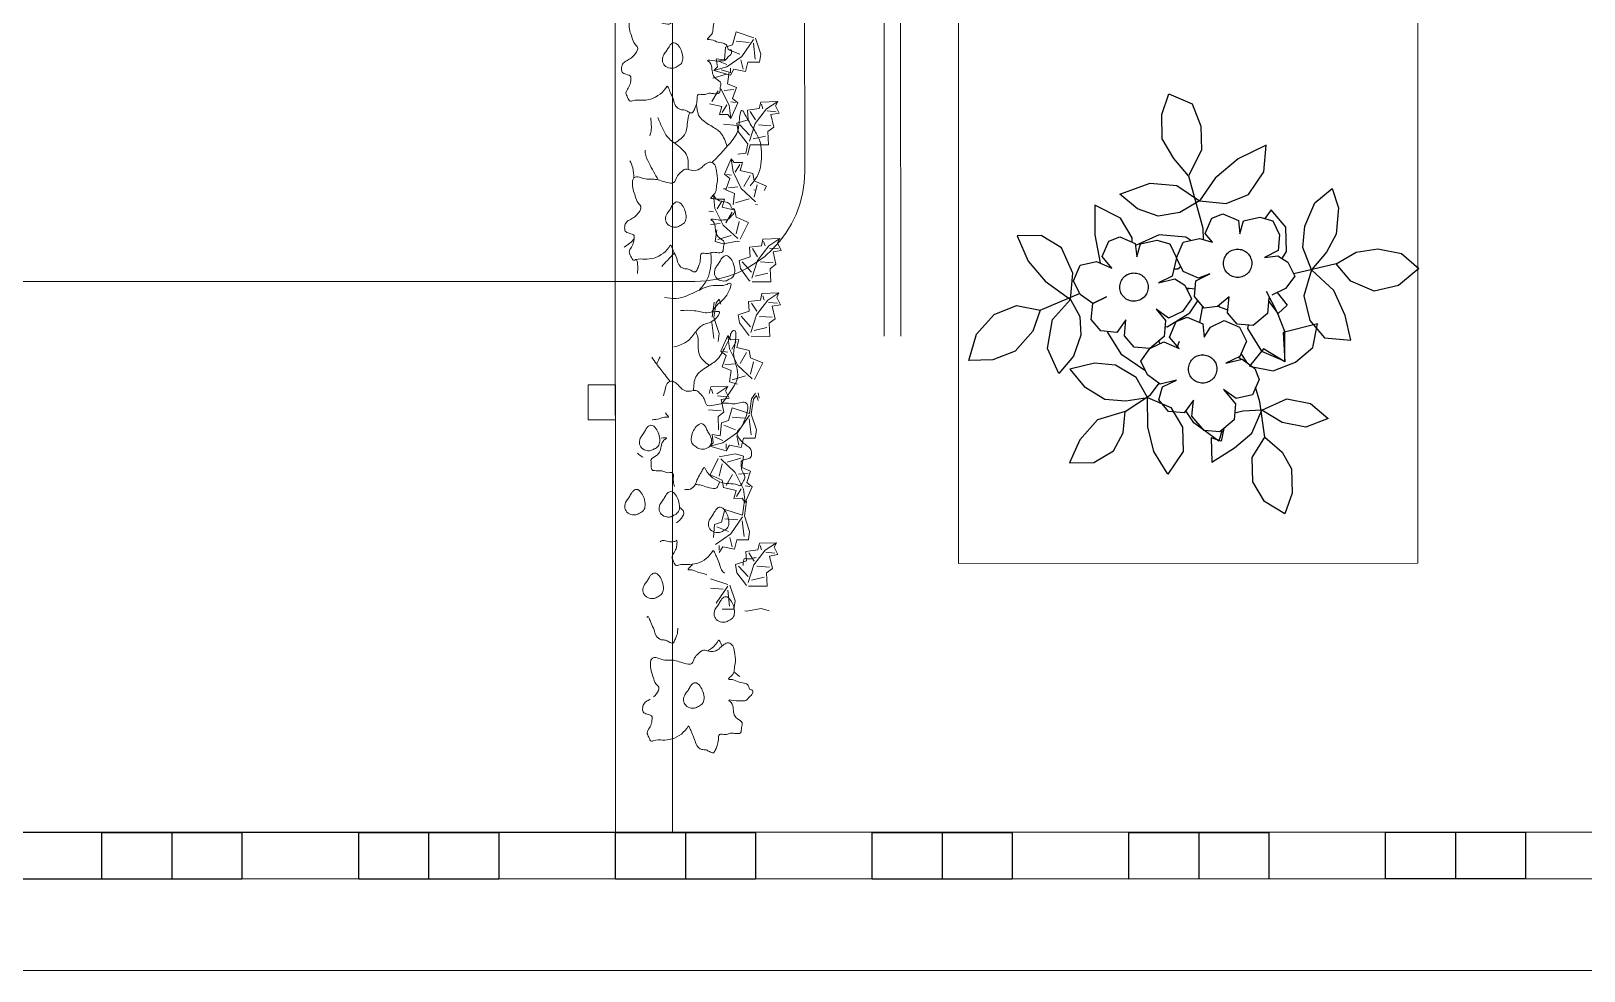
# Model space of a CAD drawing. Header units: inches. Extents: x -422522 to 22891, y -2973 to 414515.
# Drawn here: x 22437.8 to 22607.7, y 4706.9 to 4809.6 of the extents above; entities that cross this region are included whole.
import ezdxf

# ---------------------------------------------------------------- set-up
doc = ezdxf.new("R2010")
doc.units = ezdxf.units.IN
doc.header["$MEASUREMENT"] = 0
doc.layers.get('0').update_dxf_attribs({"lineweight": 25})
doc.layers.add('ARREDAMENTO', color=8, linetype='Continuous', lineweight=18)

# ---------------------------------------------------------------- blocks, each defined once
blk = doc.blocks.new('vasca')
at = {"layer": 'ARREDAMENTO'}
for p, q in [((11217.6, 4425.4), (11217.6, 4312.54)), ((11217.6, 4425.4), (11217.6, 4312.54)), ((11216.1, 4424.4), (11216.1, 4312.54)), ((11208.85, 4327.54), (11208.85, 4410.4)), ((11198.85, 4317.54), (11016.47, 4317.54))]:
    blk.add_line(p, q, dxfattribs=at)
blk.add_arc((11198.85, 4327.54), 10, 270, 0, dxfattribs=at)

msp = doc.modelspace()

# ---------------------------------------------------------------- linework, layer by layer
for p, q in [((22517.03, 4722), (22376.64, 4721.98)), ((22453.21, 4721.99), (22453.21, 4716.89)), ((22481.29, 4722), (22481.29, 4716.89)), ((22509.37, 4722), (22509.37, 4716.9)), ((22657.43, 4722.03), (22517.03, 4722)), ((22537.45, 4722.01), (22537.45, 4716.9)), ((22565.53, 4722.01), (22565.53, 4716.91)), ((22593.61, 4722.02), (22593.61, 4716.91)), ((22886.24, 4716.96), (22236.24, 4716.85))]:
    msp.add_line(p, q)
msp.add_lwpolyline([(22886.2, 4956.93), (22886.24, 4716.96), (22236.24, 4716.85)])
for points in [[(22445.56, 4721.99), (22460.87, 4721.99), (22460.87, 4716.89), (22445.56, 4716.89)], [(22473.64, 4722), (22488.95, 4722), (22488.95, 4716.89), (22473.64, 4716.89)], [(22501.72, 4722), (22517.03, 4722), (22517.03, 4716.9), (22501.72, 4716.9)], [(22529.79, 4722.01), (22545.11, 4722.01), (22545.11, 4716.9), (22529.79, 4716.9)], [(22557.87, 4722.01), (22573.19, 4722.01), (22573.19, 4716.91), (22557.87, 4716.9)], [(22585.95, 4722.01), (22601.27, 4722.02), (22601.27, 4716.91), (22585.95, 4716.91)]]:
    msp.add_lwpolyline(points, close=True)
at = {"layer": 'ARREDAMENTO'}
for p, q in [((22501.68, 4924), (22501.72, 4722)), ((22507.93, 4924), (22507.96, 4722)), ((22507.96, 4722), (22501.72, 4722)), ((22886.24, 4706.96), (22236.24, 4706.85))]:
    msp.add_line(p, q, dxfattribs=at)
at = {"layer": 'ARREDAMENTO', "lineweight": 5}
for p, q in [((22514.54, 4808.15), (22514.92, 4809.55)), ((22514.92, 4809.55), (22516.84, 4808.91)), ((22516.33, 4808.4), (22514.92, 4808.53)), ((22515.56, 4806.87), (22516.83, 4808.73)), ((22517.61, 4807.12), (22517.04, 4808.85)), ((22513.65, 4806.49), (22513.77, 4807.89)), ((22513.77, 4807.89), (22514.54, 4808.15)), ((22513.9, 4805.72), (22515.56, 4806.87)), ((22514.03, 4807.63), (22515.31, 4807.12)), ((22516.81, 4808.32), (22517.02, 4806.57)), ((22517.61, 4807.12), (22517.48, 4806.23)), ((22512.5, 4805.34), (22512.88, 4805.72)), ((22512.5, 4805.34), (22513.9, 4805.72)), ((22514.29, 4804.83), (22512.5, 4805.34)), ((22512.88, 4805.72), (22512.75, 4806.61)), ((22512.75, 4806.61), (22513.65, 4806.49)), ((22513.9, 4805.97), (22513.01, 4806.36)), ((22513.29, 4805.39), (22514.15, 4805.14)), ((22514.15, 4805.14), (22513.98, 4803.87)), ((22514.29, 4805.08), (22514.29, 4805.59)), ((22514.67, 4805.46), (22514.29, 4804.83)), ((22515.95, 4805.21), (22514.67, 4805.46)), ((22515.69, 4805.46), (22515.44, 4806.49)), ((22516.2, 4806.23), (22515.95, 4805.21)), ((22517.48, 4806.23), (22516.2, 4806.23)), ((22513.87, 4804.92), (22512.39, 4804.48)), ((22514.16, 4801.53), (22513.26, 4803.33)), ((22513.98, 4803.87), (22514.95, 4803.48)), ((22514.95, 4803.48), (22514.52, 4802.25)), ((22513.37, 4801.38), (22512, 4801.7)), ((22512.28, 4801.92), (22512.97, 4803.11)), ((22514.66, 4803.26), (22513.62, 4803.15)), ((22514.85, 4801.82), (22514.34, 4801.89)), ((22515.1, 4801.78), (22514.35, 4800.08)), ((22514.52, 4802.25), (22515.1, 4801.78)), ((22517.44, 4801.16), (22517.61, 4801.88)), ((22517.61, 4801.88), (22519.47, 4801.95)), ((22517.69, 4801.64), (22517.84, 4801.15)), ((22519.47, 4801.95), (22518.25, 4801.15)), ((22519.47, 4801.95), (22519.22, 4801.47)), ((22513.12, 4800.51), (22513.37, 4801.38)), ((22514.02, 4800.52), (22513.12, 4800.51)), ((22513.91, 4801.56), (22513.41, 4800.73)), ((22514.35, 4800.08), (22514.02, 4800.52)), ((22514.35, 4800.08), (22514.16, 4801.53)), ((22515, 4799.56), (22516.22, 4799.95)), ((22516.15, 4801), (22517.44, 4801.16)), ((22516.22, 4799.95), (22516.15, 4801)), ((22516.47, 4800.84), (22517.03, 4799.95)), ((22518.25, 4801.15), (22517.02, 4799.54)), ((22518.33, 4800.91), (22519.3, 4800.82)), ((22519.62, 4800.66), (22518.73, 4800.5)), ((22518.73, 4800.5), (22519.04, 4799.13)), ((22519.22, 4801.47), (22519.62, 4800.66)), ((22515.05, 4799.31), (22513.55, 4799.46)), ((22515.16, 4798.67), (22515, 4799.56)), ((22515.16, 4798.67), (22516.12, 4797.37)), ((22515.33, 4799.4), (22516.37, 4798.26)), ((22517.02, 4799.54), (22516.4, 4797.61)), ((22518.72, 4799.29), (22517.35, 4799.38)), ((22519.04, 4799.13), (22518.39, 4798.65)), ((22518.39, 4798.65), (22518.46, 4797.19)), ((22516.2, 4797.29), (22515.97, 4796.29)), ((22516.12, 4797.37), (22516.2, 4797.29)), ((22516.44, 4797.21), (22516.16, 4796.07)), ((22518.46, 4797.19), (22516.44, 4797.21)), ((22516.77, 4797.85), (22518.14, 4798.16)), ((22513.64, 4793.98), (22514.39, 4795.68)), ((22514.39, 4795.68), (22514.72, 4795.25)), ((22514.39, 4795.68), (22514.58, 4794.24)), ((22514.72, 4795.25), (22515.62, 4795.25)), ((22514.83, 4794.2), (22515.33, 4795.04)), ((22515.97, 4796.29), (22515.12, 4796.18)), ((22515.62, 4795.25), (22515.37, 4794.39)), ((22515.97, 4796.29), (22515.97, 4796.29)), ((22514.22, 4793.52), (22513.64, 4793.98)), ((22513.79, 4792.29), (22514.22, 4793.52)), ((22513.89, 4793.95), (22514.4, 4793.88)), ((22514.58, 4794.24), (22515.48, 4792.44)), ((22515.37, 4794.39), (22516.74, 4794.06)), ((22516.46, 4793.85), (22515.77, 4792.65)), ((22516.74, 4794.06), (22516.89, 4793.27)), ((22516.89, 4793.27), (22518.23, 4792.69)), ((22512.43, 4791.68), (22512.75, 4791.25)), ((22512.43, 4791.68), (22512.61, 4790.24)), ((22513.55, 4792.39), (22513.82, 4792.38)), ((22514.76, 4791.89), (22513.79, 4792.29)), ((22514.08, 4792.5), (22515.12, 4792.62)), ((22514.59, 4790.63), (22514.76, 4791.89)), ((22515.48, 4792.44), (22517.05, 4790.95)), ((22516.84, 4792.26), (22517.08, 4792.25)), ((22516.9, 4791.46), (22517.22, 4792.84)), ((22518.23, 4792.69), (22517.99, 4792.21)), ((22511.93, 4789.94), (22512.43, 4789.87)), ((22512.61, 4790.24), (22513.52, 4788.43)), ((22512.75, 4791.25), (22513.66, 4791.25)), ((22512.86, 4790.2), (22513.37, 4791.03)), ((22513.66, 4791.25), (22513.41, 4790.38)), ((22513.41, 4790.38), (22514.78, 4790.06)), ((22514.49, 4789.84), (22513.81, 4788.65)), ((22514.78, 4790.06), (22514.93, 4789.27)), ((22514.87, 4790.84), (22516.35, 4791.28)), ((22517.04, 4790.67), (22517.25, 4790.64)), ((22512.11, 4788.5), (22513.16, 4788.61)), ((22513.52, 4788.43), (22515.09, 4786.95)), ((22514.93, 4789.27), (22516.26, 4788.69)), ((22514.93, 4787.46), (22515.25, 4788.83)), ((22516.26, 4788.69), (22515.37, 4786.88)), ((22512.62, 4786.62), (22512.8, 4787.89)), ((22513.49, 4786.37), (22512.62, 4786.62)), ((22512.91, 4786.84), (22514.39, 4787.28)), ((22513.49, 4786.37), (22515.08, 4786.66)), ((22515.08, 4786.66), (22515.28, 4786.64)), ((22517.68, 4786.16), (22517.85, 4786.89)), ((22517.85, 4786.89), (22519.71, 4786.95)), ((22517.93, 4786.64), (22518.09, 4786.16)), ((22519.71, 4786.95), (22518.49, 4786.16)), ((22519.71, 4786.95), (22519.46, 4786.47)), ((22519.46, 4786.47), (22519.86, 4785.66)), ((22515.25, 4784.56), (22516.46, 4784.96)), ((22516.39, 4786.01), (22517.68, 4786.16)), ((22516.46, 4784.96), (22516.39, 4786.01)), ((22516.71, 4785.85), (22517.27, 4784.95)), ((22518.49, 4786.16), (22517.27, 4784.55)), ((22518.57, 4785.91), (22519.54, 4785.82)), ((22519.86, 4785.66), (22518.97, 4785.51)), ((22518.97, 4785.51), (22519.28, 4784.13)), ((22515.4, 4783.67), (22515.25, 4784.56)), ((22515.4, 4783.67), (22516.36, 4782.37)), ((22515.57, 4784.4), (22516.61, 4783.26)), ((22517.27, 4784.55), (22516.64, 4782.62)), ((22517.01, 4782.85), (22518.39, 4783.17)), ((22518.96, 4784.29), (22517.59, 4784.39)), ((22519.28, 4784.13), (22518.63, 4783.65)), ((22518.63, 4783.65), (22518.7, 4782.2)), ((22516.36, 4782.37), (22516.44, 4782.29)), ((22518.7, 4782.2), (22516.68, 4782.21)), ((22512.51, 4779.98), (22512.3, 4778.36)), ((22512.73, 4779.91), (22512.5, 4778.3)), ((22513.06, 4780.32), (22512.73, 4779.91)), ((22513.25, 4779.77), (22513.06, 4780.32)), ((22516.29, 4780.06), (22517.58, 4780.21)), ((22516.36, 4779.01), (22516.29, 4780.06)), ((22516.61, 4779.89), (22517.17, 4779)), ((22518.39, 4780.2), (22517.16, 4778.6)), ((22517.58, 4780.21), (22517.75, 4780.93)), ((22517.75, 4780.93), (22519.61, 4781)), ((22517.83, 4780.69), (22517.98, 4780.21)), ((22519.61, 4781), (22518.39, 4780.2)), ((22518.47, 4779.96), (22519.44, 4779.87)), ((22519.76, 4779.71), (22518.87, 4779.55)), ((22518.87, 4779.55), (22519.18, 4778.18)), ((22519.61, 4781), (22519.36, 4780.52)), ((22519.36, 4780.52), (22519.76, 4779.71)), ((22513.07, 4776.58), (22512.5, 4778.3)), ((22515.14, 4778.61), (22516.36, 4779.01)), ((22515.3, 4777.72), (22515.14, 4778.61)), ((22515.47, 4778.45), (22516.51, 4777.31)), ((22517.16, 4778.6), (22516.54, 4776.66)), ((22518.86, 4778.34), (22517.49, 4778.43)), ((22519.18, 4778.18), (22518.53, 4777.7)), ((22512.27, 4777.77), (22512.48, 4776.02)), ((22513.07, 4776.58), (22512.94, 4775.68)), ((22513.24, 4774.63), (22514, 4776.33)), ((22514, 4776.33), (22514.33, 4775.89)), ((22514, 4776.33), (22514.18, 4774.88)), ((22515.3, 4777.72), (22516.26, 4776.42)), ((22516.26, 4776.42), (22516.34, 4776.34)), ((22518.6, 4776.24), (22516.58, 4776.26)), ((22516.91, 4776.9), (22518.28, 4777.21)), ((22518.53, 4777.7), (22518.6, 4776.24)), ((22513.82, 4774.16), (22513.24, 4774.63)), ((22513.5, 4774.59), (22514, 4774.52)), ((22514.18, 4774.88), (22515.09, 4773.08)), ((22514.33, 4775.89), (22515.23, 4775.9)), ((22514.44, 4774.85), (22514.94, 4775.68)), ((22515.23, 4775.9), (22514.98, 4775.03)), ((22514.98, 4775.03), (22516.35, 4774.71)), ((22516.06, 4774.49), (22515.38, 4773.3)), ((22516.35, 4774.71), (22516.5, 4773.91)), ((22513.39, 4772.93), (22513.82, 4774.16)), ((22514.37, 4772.53), (22513.39, 4772.93)), ((22513.68, 4773.15), (22514.73, 4773.26)), ((22515.09, 4773.08), (22516.66, 4771.59)), ((22516.5, 4773.91), (22517.84, 4773.34)), ((22516.5, 4772.11), (22516.82, 4773.48)), ((22517.84, 4773.34), (22516.94, 4771.53)), ((22514.19, 4771.27), (22514.37, 4772.53)), ((22515.06, 4771.02), (22514.19, 4771.27)), ((22514.48, 4771.49), (22515.96, 4771.92)), ((22511.99, 4769.99), (22512.16, 4770.72)), ((22512.16, 4770.72), (22514.02, 4770.78)), ((22512.24, 4770.47), (22512.39, 4769.99)), ((22514.02, 4770.78), (22512.8, 4769.98)), ((22512.88, 4769.74), (22513.85, 4769.65)), ((22514.17, 4769.49), (22513.28, 4769.33)), ((22513.28, 4769.33), (22513.59, 4767.96)), ((22514.02, 4770.78), (22513.77, 4770.3)), ((22513.77, 4770.3), (22514.17, 4769.49)), ((22516.59, 4769.43), (22516.38, 4767.82)), ((22516.81, 4769.37), (22516.58, 4767.75)), ((22517.05, 4770.03), (22516.59, 4769.43)), ((22517.14, 4769.77), (22516.81, 4769.37)), ((22517.33, 4769.22), (22517.14, 4769.77)), ((22517.33, 4770.06), (22517.43, 4769.48)), ((22513.27, 4768.12), (22511.9, 4768.21)), ((22513.59, 4767.96), (22512.94, 4767.48)), ((22514.08, 4767.05), (22514.47, 4768.45)), ((22514.47, 4768.45), (22516.38, 4767.82)), ((22515.11, 4765.77), (22516.38, 4767.63)), ((22517.15, 4766.03), (22516.58, 4767.75)), ((22512.94, 4767.48), (22513.01, 4766.02)), ((22513.19, 4765.39), (22513.32, 4766.79)), ((22513.32, 4766.79), (22514.08, 4767.05)), ((22513.57, 4766.54), (22514.85, 4766.03)), ((22515.87, 4767.3), (22514.47, 4767.43)), ((22516.35, 4767.22), (22516.56, 4765.47)), ((22517.15, 4766.03), (22517.02, 4765.13)), ((22512.04, 4764.24), (22512.42, 4764.62)), ((22512.04, 4764.24), (22513.45, 4764.62)), ((22513.83, 4763.73), (22512.04, 4764.24)), ((22512.42, 4764.62), (22512.3, 4765.52)), ((22512.3, 4765.52), (22513.19, 4765.39)), ((22513.45, 4764.88), (22512.55, 4765.26)), ((22513.45, 4764.62), (22515.11, 4765.77)), ((22513.83, 4763.98), (22513.83, 4764.49)), ((22514.21, 4764.37), (22513.83, 4763.73)), ((22515.49, 4764.11), (22514.21, 4764.37)), ((22515.23, 4764.37), (22514.98, 4765.39)), ((22515.74, 4765.13), (22515.49, 4764.11)), ((22517.02, 4765.13), (22515.74, 4765.13)), ((22512.07, 4761.09), (22512.97, 4762.9)), ((22513.05, 4763.14), (22513.26, 4763.12)), ((22514.81, 4761.35), (22513.23, 4762.84)), ((22514.85, 4763.41), (22513.26, 4763.12)), ((22515.42, 4762.94), (22513.94, 4762.51)), ((22514.85, 4763.41), (22515.71, 4763.16)), ((22515.71, 4763.16), (22515.54, 4761.9)), ((22513.41, 4760.52), (22512.07, 4761.09)), ((22513.4, 4762.32), (22513.08, 4760.95)), ((22513.84, 4759.94), (22514.53, 4761.14)), ((22515.72, 4759.55), (22514.81, 4761.35)), ((22516.22, 4761.28), (22515.18, 4761.17)), ((22515.54, 4761.9), (22516.51, 4761.5)), ((22516.51, 4761.5), (22516.08, 4760.27)), ((22513.55, 4759.72), (22513.41, 4760.52)), ((22514.93, 4759.4), (22513.55, 4759.72)), ((22514.68, 4758.53), (22514.93, 4759.4)), ((22515.47, 4759.58), (22514.97, 4758.75)), ((22515.91, 4758.1), (22515.72, 4759.55)), ((22516.41, 4759.84), (22515.9, 4759.91)), ((22516.66, 4759.8), (22515.91, 4758.1)), ((22516.08, 4760.27), (22516.66, 4759.8)), ((22515.58, 4758.54), (22514.68, 4758.53)), ((22515.91, 4758.1), (22515.58, 4758.54)), ((22515.83, 4758.3), (22515.62, 4756.69)), ((22516.05, 4758.24), (22515.82, 4756.62)), ((22512.56, 4755.67), (22513.32, 4755.92)), ((22513.32, 4755.92), (22513.7, 4757.33)), ((22513.7, 4757.33), (22515.62, 4756.69)), ((22515.11, 4756.18), (22513.7, 4756.31)), ((22514.34, 4754.64), (22515.62, 4756.51)), ((22515.59, 4756.09), (22515.8, 4754.35)), ((22516.39, 4754.9), (22515.82, 4756.62)), ((22512.43, 4754.26), (22512.56, 4755.67)), ((22512.68, 4753.5), (22514.34, 4754.64)), ((22512.81, 4755.41), (22514.09, 4754.9)), ((22514.47, 4753.24), (22514.22, 4754.26)), ((22516.39, 4754.9), (22516.26, 4754.01)), ((22513.07, 4752.86), (22513.07, 4753.37)), ((22513.45, 4753.24), (22513.07, 4752.6)), ((22514.73, 4752.98), (22513.45, 4753.24)), ((22514.98, 4754.01), (22514.73, 4752.98)), ((22516.26, 4754.01), (22514.98, 4754.01)), ((22516, 4752.74), (22517.29, 4752.89)), ((22516.07, 4751.69), (22516, 4752.74)), ((22516.32, 4752.57), (22516.88, 4751.68)), ((22518.1, 4752.88), (22516.87, 4751.28)), ((22517.29, 4752.89), (22517.46, 4753.62)), ((22517.46, 4753.62), (22519.32, 4753.68)), ((22517.54, 4753.37), (22517.69, 4752.89)), ((22519.32, 4753.68), (22518.1, 4752.88)), ((22518.18, 4752.64), (22519.15, 4752.55)), ((22519.47, 4752.39), (22518.58, 4752.23)), ((22519.32, 4753.68), (22519.07, 4753.2)), ((22519.07, 4753.2), (22519.47, 4752.39)), ((22514.86, 4751.29), (22516.07, 4751.69)), ((22515.01, 4750.4), (22514.86, 4751.29)), ((22515.18, 4751.13), (22516.22, 4749.99)), ((22516.87, 4751.28), (22516.25, 4749.34)), ((22518.57, 4751.02), (22517.2, 4751.11)), ((22518.89, 4750.86), (22518.24, 4750.38)), ((22518.58, 4752.23), (22518.89, 4750.86)), ((22512.12, 4749.75), (22514.03, 4749.11)), ((22514.8, 4747.32), (22514.23, 4749.04)), ((22515.01, 4750.4), (22515.97, 4749.1)), ((22515.97, 4749.1), (22516.05, 4749.02)), ((22518.31, 4748.92), (22516.29, 4748.94)), ((22516.62, 4749.58), (22517.99, 4749.9)), ((22518.24, 4750.38), (22518.31, 4748.92)), ((22513.52, 4748.6), (22512.12, 4748.72)), ((22512.75, 4747.06), (22514.03, 4748.92)), ((22514, 4748.51), (22514.21, 4746.76)), ((22514.8, 4747.32), (22514.67, 4746.43)), ((22514.67, 4746.43), (22513.39, 4746.43)), ((22515.88, 4746.22), (22516.08, 4746.2)), ((22517.67, 4746.49), (22516.08, 4746.2)), ((22517.67, 4746.49), (22518.54, 4746.24))]:
    msp.add_line(p, q, dxfattribs=at)
at = {"layer": 'ARREDAMENTO', "linetype": 'Continuous', "lineweight": -3}
for p, q in [((22566.23, 4787.49), (22566.96, 4789.17)), ((22566.96, 4789.17), (22568.17, 4789.65)), ((22568.17, 4789.65), (22569.85, 4788.92)), ((22569.85, 4788.92), (22570.01, 4787.45)), ((22570.01, 4787.45), (22570.43, 4788.87)), ((22570.43, 4788.87), (22572.21, 4789.3)), ((22572.21, 4789.3), (22573.63, 4788.88)), ((22573.63, 4788.88), (22574.37, 4787.36)), ((22554.95, 4784.98), (22555.68, 4786.66)), ((22555.68, 4786.66), (22556.88, 4787.14)), ((22556.88, 4787.14), (22558.57, 4786.41)), ((22558.57, 4786.41), (22558.73, 4784.94)), ((22558.73, 4784.94), (22559.14, 4786.36)), ((22559.14, 4786.36), (22560.93, 4786.79)), ((22560.93, 4786.79), (22562.35, 4786.37)), ((22562.35, 4786.37), (22563.09, 4784.85)), ((22563.09, 4784.85), (22563.82, 4786.54)), ((22563.82, 4786.54), (22565.6, 4786.96)), ((22565.6, 4786.96), (22567.02, 4786.55)), ((22567.02, 4786.55), (22566.23, 4787.49)), ((22574.37, 4787.36), (22574.22, 4785.63)), ((22556, 4783.72), (22554.95, 4784.98)), ((22563.09, 4784.85), (22562.62, 4782.85)), ((22563.83, 4783.33), (22563.09, 4784.85)), ((22574.22, 4785.63), (22572.7, 4784.89)), ((22572.7, 4784.89), (22574.17, 4785.05)), ((22574.17, 4785.05), (22575.27, 4784.37)), ((22551.81, 4782.34), (22552.54, 4784.03)), ((22552.54, 4784.03), (22554.32, 4784.45)), ((22554.32, 4784.45), (22556, 4783.72)), ((22565.51, 4782.6), (22563.83, 4783.33)), ((22565.2, 4782.34), (22566.72, 4783.08)), ((22566.72, 4783.08), (22565.51, 4782.6)), ((22575.27, 4784.37), (22576.02, 4782.85)), ((22552.55, 4780.82), (22551.81, 4782.34)), ((22562.62, 4782.85), (22561.1, 4782.11)), ((22561.1, 4782.11), (22562.89, 4782.54)), ((22562.89, 4782.54), (22563.99, 4781.86)), ((22563.99, 4781.86), (22564.73, 4780.34)), ((22565.05, 4780.61), (22565.2, 4782.34)), ((22575.02, 4781.48), (22573.5, 4780.74)), ((22576.02, 4782.85), (22575.02, 4781.48)), ((22553.92, 4779.83), (22552.55, 4780.82)), ((22553.76, 4778.1), (22553.92, 4779.83)), ((22553.92, 4779.83), (22555.44, 4780.57)), ((22555.44, 4780.57), (22553.92, 4779.83)), ((22564.73, 4780.34), (22563.74, 4778.97)), ((22566.1, 4779.35), (22565.05, 4780.61)), ((22567.57, 4779.51), (22566.1, 4779.35)), ((22568.83, 4780.57), (22567.57, 4779.51)), ((22568.68, 4778.83), (22568.83, 4780.57)), ((22573.19, 4780.48), (22573.04, 4778.74)), ((22554.82, 4776.84), (22553.76, 4778.1)), ((22557.55, 4778.06), (22556.55, 4776.69)), ((22557.39, 4776.32), (22557.55, 4778.06)), ((22562.22, 4778.23), (22560.85, 4779.22)), ((22560.85, 4779.22), (22561.9, 4777.97)), ((22561.9, 4777.97), (22561.75, 4776.23)), ((22563.74, 4778.97), (22562.22, 4778.23)), ((22562.33, 4776.18), (22563.06, 4777.87)), ((22563.06, 4777.87), (22564.27, 4778.34)), ((22564.27, 4778.34), (22565.95, 4777.62)), ((22566.79, 4777.25), (22568.31, 4777.99)), ((22568.31, 4777.99), (22569.99, 4777.26)), ((22569.73, 4777.58), (22568.68, 4778.83)), ((22573.04, 4778.74), (22571.46, 4777.43)), ((22556.55, 4776.69), (22554.82, 4776.84)), ((22558.45, 4775.07), (22557.39, 4776.32)), ((22561.75, 4776.23), (22560.18, 4774.92)), ((22563.39, 4774.93), (22562.33, 4776.18)), ((22565.95, 4777.62), (22566.11, 4776.15)), ((22566.11, 4776.15), (22566.79, 4777.25)), ((22571.46, 4777.43), (22569.73, 4777.58)), ((22569.99, 4777.26), (22570.74, 4775.74)), ((22560.18, 4774.92), (22558.45, 4775.07)), ((22559.19, 4773.55), (22560.18, 4774.92)), ((22560.18, 4774.92), (22561.7, 4775.66)), ((22561.7, 4775.66), (22563.39, 4774.93)), ((22570.74, 4775.74), (22570.01, 4774.06)), ((22559.93, 4772.03), (22559.19, 4773.55)), ((22570.01, 4774.06), (22568.49, 4773.32)), ((22568.49, 4773.32), (22570.27, 4773.74)), ((22570.27, 4773.74), (22571.64, 4772.75)), ((22571.64, 4772.75), (22572.12, 4771.55)), ((22561.3, 4771.03), (22559.93, 4772.03)), ((22563.08, 4771.46), (22561.3, 4771.03)), ((22561.56, 4770.72), (22563.08, 4771.46)), ((22572.12, 4771.55), (22571.39, 4769.86)), ((22561.15, 4769.3), (22561.56, 4770.72)), ((22569.6, 4769.44), (22568.23, 4770.43)), ((22568.23, 4770.43), (22569.55, 4768.86)), ((22571.39, 4769.86), (22569.6, 4769.44)), ((22562.2, 4768.04), (22561.15, 4769.3)), ((22563.94, 4767.89), (22562.2, 4768.04)), ((22564.93, 4769.26), (22563.94, 4767.89)), ((22564.78, 4767.53), (22564.93, 4769.26)), ((22569.55, 4768.86), (22569.4, 4767.12)), ((22566.1, 4765.96), (22564.78, 4767.53)), ((22567.83, 4765.81), (22566.1, 4765.96)), ((22569.4, 4767.12), (22567.83, 4765.81))]:
    msp.add_line(p, q, dxfattribs=at)
at = {"layer": 'ARREDAMENTO'}
for points in [[(22539.2, 4902.11), (22589.46, 4902.12), (22589.48, 4751.43), (22539.23, 4751.42)], [(22498.73, 4767.12), (22501.71, 4767.12), (22501.71, 4770.94), (22498.73, 4770.94)]]:
    msp.add_lwpolyline(points, close=True, dxfattribs=at)
at = {"layer": 'ARREDAMENTO', "linetype": 'Continuous', "lineweight": -3}
for points in [[(22562.25, 4802.78), (22564.79, 4801.68), (22565.75, 4799.25), (22565.82, 4796.61), (22564.4, 4793.8), (22562.8, 4795.7), (22561.53, 4797.86), (22561.47, 4800.51)], [(22572.9, 4797.16), (22569.84, 4795.67), (22567.31, 4793.55), (22565.62, 4791.06), (22568.53, 4790.8), (22570.96, 4791.77), (22572.64, 4794.26)], [(22556.9, 4791.82), (22560.22, 4792.99), (22563.13, 4792.74), (22565.62, 4791.06), (22563.46, 4789.78), (22561.08, 4789.4), (22558.81, 4790.19)], [(22580.1, 4792.43), (22580.8, 4790.32), (22580.54, 4787.41), (22579.49, 4785.45), (22577.86, 4783.54), (22576.9, 4785.97), (22577.11, 4788.3), (22578.21, 4790.84)], [(22545.65, 4787.23), (22546.88, 4784.49), (22548.74, 4782.27), (22551.49, 4780.27), (22551.75, 4783.18), (22550.52, 4785.93), (22548.3, 4787.29)], [(22589.6, 4783.69), (22587.38, 4781.83), (22584.69, 4781.19), (22582.15, 4782.29), (22580.56, 4784.19), (22582.72, 4785.46), (22585.1, 4785.84), (22587.69, 4785.32)], [(22582.17, 4775.84), (22581.53, 4778.53), (22580.3, 4781.28), (22577.86, 4783.54), (22577.03, 4780.69), (22577.67, 4777.99), (22579.26, 4776.09)], [(22540.36, 4773.63), (22541.2, 4776.48), (22543.14, 4778.66), (22545.57, 4779.62), (22548.16, 4779.1), (22547.38, 4776.82), (22545.43, 4774.65), (22543, 4773.69)], [(22550.2, 4772.18), (22548.97, 4774.93), (22549.54, 4778.1), (22551.49, 4780.27), (22552.5, 4778.43), (22552.62, 4776.37), (22551.83, 4774.09)], [(22571.08, 4773), (22573.67, 4772.48), (22576.1, 4773.44), (22578, 4775.03), (22578.52, 4777.62), (22574.76, 4776.69), (22574.93, 4773.48), (22572.59, 4774.87)], [(22551.41, 4772.66), (22553, 4770.76), (22555.23, 4769.4), (22557.56, 4769.19), (22559.93, 4769.57), (22558.66, 4771.74), (22556.43, 4773.1), (22554.11, 4773.31)], [(22562.13, 4761.18), (22560.59, 4763.65), (22559.95, 4766.35), (22559.93, 4769.57), (22562.48, 4768.47), (22563.75, 4766.31), (22563.81, 4763.67)], [(22579.66, 4767.27), (22577.23, 4766.31), (22574.64, 4766.83), (22572.42, 4768.19), (22575.16, 4769.42), (22577.75, 4768.9)], [(22551.39, 4762.41), (22554.04, 4762.47), (22556.2, 4763.74), (22557.25, 4765.7), (22557.46, 4768.03), (22554.44, 4767.12), (22552.5, 4764.95)], [(22574.94, 4756.83), (22572.72, 4758.2), (22571.44, 4760.36), (22571.38, 4763.01), (22572.74, 4765.23), (22574.65, 4763.6), (22575.66, 4761.75), (22575.73, 4759.11)]]:
    msp.add_lwpolyline(points, close=True, dxfattribs=at)
for points in [[(22564.4, 4793.8), (22565.95, 4788.1), (22566, 4786.84)], [(22558.24, 4786.55), (22558.24, 4787.01), (22556.96, 4789.18), (22554.15, 4790.59), (22554.16, 4787.37), (22554.72, 4784.28)], [(22574.63, 4784.77), (22575.11, 4785.54), (22575.04, 4788.19), (22573.45, 4790.08), (22572.74, 4789.14)], [(22564.67, 4786.74), (22564.1, 4787.09), (22561.19, 4787.34), (22558.59, 4786.18)], [(22570.1, 4787.74), (22569.98, 4787.72)], [(22562.81, 4783.65), (22563.22, 4783.65), (22563.56, 4783.88)], [(22580.56, 4784.19), (22575.91, 4783.08)], [(22565.12, 4781.43), (22564.16, 4781.51)], [(22564.17, 4781.5), (22564.49, 4781.49)], [(22566.17, 4782.86), (22566.18, 4782.81)], [(22548.16, 4779.1), (22552.49, 4780.93)], [(22561.85, 4777.34), (22562.08, 4777.3), (22564.56, 4778.84), (22565.43, 4780.14)], [(22565.92, 4779.56), (22565.6, 4777.77)], [(22568.7, 4779.13), (22567.83, 4779.44), (22567.69, 4779.61)], [(22570.94, 4777.47), (22570.85, 4777.12), (22572.39, 4774.64), (22574.94, 4773.54), (22574.92, 4776.77), (22574.12, 4778.84), (22572.94, 4781.15)], [(22574.11, 4781.04), (22575.18, 4779.67), (22574.21, 4778.74), (22573.16, 4780.17)], [(22559.68, 4772.53), (22559.61, 4772.53), (22557.12, 4774.22), (22555.57, 4776.69), (22555.58, 4776.77)], [(22561.15, 4775.72), (22561.25, 4775.43)], [(22563.15, 4775.03), (22563.4, 4775.72)], [(22570.17, 4773.72), (22569.85, 4773.98)], [(22570.87, 4773.31), (22570.15, 4774.39)], [(22557.46, 4768.03), (22560.25, 4769.84), (22561.18, 4771.12)], [(22562.66, 4771.25), (22562.63, 4771.35)], [(22572.74, 4765.23), (22572.2, 4769.09), (22571.74, 4770.69)], [(22568.08, 4766.02), (22567.72, 4764.79), (22564.97, 4766.79), (22564.1, 4768.12)], [(22568.26, 4766.17), (22567.96, 4764.78), (22566.88, 4765.16), (22566.94, 4762.51), (22569.42, 4764.06), (22571.32, 4765.65), (22572.42, 4768.19), (22570.36, 4768.08), (22569.46, 4767.86)]]:
    msp.add_lwpolyline(points, dxfattribs=at)
for points in [[(22568.78, 4785.44, -0.098476), (22569.31, 4785.73, -0.098485), (22569.91, 4785.79, -0.098498), (22570.49, 4785.62, -0.098507), (22570.96, 4785.25, -0.098507), (22571.25, 4784.71, -0.098498), (22571.32, 4784.11, -0.098485), (22571.15, 4783.53, -0.098476), (22570.77, 4783.06, -0.098476), (22570.24, 4782.77, -0.098485), (22569.64, 4782.7, -0.098498), (22569.06, 4782.87, -0.098507), (22568.59, 4783.25, -0.098507), (22568.29, 4783.78, -0.098498), (22568.23, 4784.38, -0.098485), (22568.4, 4784.96, -0.098476)], [(22557.44, 4782.83, -0.098476), (22557.97, 4783.12, -0.098485), (22558.57, 4783.18, -0.098498), (22559.15, 4783.01, -0.098507), (22559.62, 4782.64, -0.098507), (22559.91, 4782.1, -0.098498), (22559.98, 4781.5, -0.098485), (22559.81, 4780.92, -0.098476), (22559.43, 4780.45, -0.098476), (22558.9, 4780.16, -0.098485), (22558.3, 4780.09, -0.098498), (22557.72, 4780.26, -0.098507), (22557.25, 4780.64, -0.098507), (22556.96, 4781.17, -0.098498), (22556.89, 4781.77, -0.098485), (22557.06, 4782.35, -0.098476)], [(22564.95, 4773.88, -0.098476), (22565.48, 4774.17, -0.098485), (22566.08, 4774.23, -0.098498), (22566.66, 4774.06, -0.098507), (22567.13, 4773.69, -0.098507), (22567.43, 4773.16, -0.098498), (22567.49, 4772.55, -0.098485), (22567.32, 4771.97, -0.098476), (22566.94, 4771.5, -0.098476), (22566.41, 4771.21, -0.098485), (22565.81, 4771.14, -0.098498), (22565.23, 4771.31, -0.098507), (22564.76, 4771.69, -0.098507), (22564.47, 4772.22, -0.098498), (22564.4, 4772.82, -0.098485), (22564.57, 4773.4, -0.098476)]]:
    msp.add_lwpolyline(points, format="xyb", close=True, dxfattribs=at)
at = {"layer": 'ARREDAMENTO'}
for points, start_tangent, end_tangent in [([(22507.34, 4803.59), (22506.61, 4802.75), (22505.58, 4802.2), (22504.56, 4802.08), (22503.59, 4802.02), (22503.35, 4801.96), (22503.05, 4802.38), (22502.87, 4802.87), (22503.11, 4803.41), (22503.35, 4803.95), (22503.41, 4804.38), (22503.41, 4804.62), (22502.87, 4804.92), (22502.45, 4805.16), (22502.39, 4805.64), (22502.57, 4806.12), (22502.99, 4806.43), (22503.47, 4806.73), (22503.89, 4807.15), (22504.14, 4807.87), (22503.83, 4808.23), (22503.53, 4808.96), (22503.29, 4809.68), (22503.23, 4810.47), (22503.29, 4810.83), (22503.53, 4811.07), (22504.13, 4811.01), (22504.8, 4810.83), (22505.58, 4810.83), (22506.19, 4810.71), (22506.97, 4810.47), (22507.76, 4810.47), (22508.06, 4811.07), (22508.48, 4811.55), (22509.02, 4811.91), (22509.63, 4811.79), (22510.23, 4811.79), (22510.83, 4812.16), (22511.26, 4812.52), (22511.8, 4812.7), (22512.22, 4812.4), (22512.4, 4811.73), (22512.52, 4810.65), (22512.4, 4809.92), (22512.22, 4809.26), (22511.8, 4808.72), (22511.98, 4808.72), (22512.77, 4808.48), (22513.49, 4808.3), (22513.91, 4808.06), (22514.21, 4807.57), (22514.34, 4807.57), (22514.4, 4807.21), (22514.03, 4806.79), (22513.67, 4806.43), (22513.13, 4806.37), (22512.59, 4806.37), (22511.8, 4806.43), (22512.04, 4806.19), (22512.28, 4805.46), (22512.4, 4804.86), (22512.71, 4804.44), (22513.25, 4803.95), (22513.19, 4803.47), (22513.07, 4802.87), (22512.41, 4802.81), (22511.86, 4802.81), (22511.44, 4802.69), (22510.78, 4802.69), (22510.65, 4802.14), (22510.53, 4801.48), (22510.35, 4801.06), (22510.11, 4800.7), (22509.69, 4800.82), (22509.33, 4801), (22508.84, 4801.06), (22508.3, 4801.48), (22508.06, 4802.14), (22507.76, 4802.87), (22507.58, 4803.29), (22507.34, 4803.59)], (-0.468652, -0.883383), (-0.468652, -0.883383)), ([(22507.7, 4805.58), (22507.09, 4805.88), (22506.85, 4806.43), (22507.03, 4807.09), (22507.33, 4807.51), (22507.58, 4807.93), (22507.76, 4808.18), (22508.12, 4808.36), (22508.66, 4807.99), (22508.96, 4807.39), (22509.08, 4806.61), (22508.9, 4806.06), (22508.48, 4805.76), (22508.06, 4805.58), (22507.7, 4805.58)], (-0.992735, 0.12032), (-0.992735, 0.12032)), ([(22507.69, 4786.21), (22506.97, 4785.36), (22505.94, 4784.82), (22504.92, 4784.7), (22503.95, 4784.64), (22503.71, 4784.58), (22503.41, 4785), (22503.23, 4785.48), (22503.47, 4786.02), (22503.71, 4786.57), (22503.77, 4786.99), (22503.77, 4787.23), (22503.23, 4787.53), (22502.8, 4787.77), (22502.74, 4788.26), (22502.92, 4788.74), (22503.35, 4789.04), (22503.83, 4789.34), (22504.25, 4789.76), (22504.49, 4790.49), (22504.19, 4790.85), (22503.89, 4791.57), (22503.65, 4792.3), (22503.59, 4793.08), (22503.65, 4793.44), (22503.89, 4793.68), (22504.49, 4793.62), (22505.16, 4793.44), (22505.94, 4793.44), (22506.55, 4793.32), (22507.33, 4793.08), (22508.11, 4793.08), (22508.42, 4793.68), (22508.84, 4794.17), (22509.38, 4794.53), (22509.99, 4794.41), (22510.59, 4794.41), (22511.19, 4794.77), (22511.62, 4795.13), (22512.16, 4795.31), (22512.58, 4795.01), (22512.76, 4794.35), (22512.88, 4793.26), (22512.76, 4792.54), (22512.58, 4791.88), (22512.16, 4791.33), (22512.34, 4791.33), (22513.12, 4791.09), (22513.85, 4790.91), (22514.27, 4790.67), (22514.57, 4790.19), (22514.69, 4790.19), (22514.75, 4789.83), (22514.39, 4789.4), (22514.03, 4789.04), (22513.49, 4788.98), (22512.94, 4788.98), (22512.16, 4789.04), (22512.4, 4788.8), (22512.64, 4788.08), (22512.76, 4787.47), (22513.06, 4787.05), (22513.61, 4786.57), (22513.55, 4786.09), (22513.43, 4785.48), (22512.76, 4785.42), (22512.22, 4785.42), (22511.8, 4785.3), (22511.13, 4785.3), (22511.01, 4784.76), (22510.89, 4784.1), (22510.71, 4783.67), (22510.47, 4783.31), (22510.05, 4783.43), (22509.69, 4783.61), (22509.2, 4783.67), (22508.66, 4784.1), (22508.42, 4784.76), (22508.12, 4785.48), (22507.93, 4785.9), (22507.69, 4786.21)], (-0.468652, -0.883383), (-0.468652, -0.883383)), ([(22508.06, 4788.2), (22507.45, 4788.5), (22507.21, 4789.04), (22507.39, 4789.7), (22507.69, 4790.13), (22507.93, 4790.55), (22508.12, 4790.79), (22508.48, 4790.97), (22509.02, 4790.61), (22509.32, 4790.01), (22509.44, 4789.22), (22509.26, 4788.68), (22508.84, 4788.38), (22508.42, 4788.2), (22508.06, 4788.2)], (-0.992735, 0.12032), (-0.992735, 0.12032)), ([(22513.39, 4782.31), (22512.78, 4782.61), (22512.54, 4783.15), (22512.72, 4783.82), (22513.02, 4784.24), (22513.26, 4784.66), (22513.45, 4784.9), (22513.81, 4785.08), (22514.35, 4784.72), (22514.65, 4784.12), (22514.77, 4783.33), (22514.59, 4782.79), (22514.17, 4782.49), (22513.75, 4782.31), (22513.39, 4782.31)], (-0.992735, 0.12032), (-0.992735, 0.12032)), ([(22505.18, 4763.76), (22504.58, 4764.06), (22504.34, 4764.6), (22504.52, 4765.27), (22504.82, 4765.69), (22505.06, 4766.11), (22505.24, 4766.35), (22505.61, 4766.53), (22506.15, 4766.17), (22506.45, 4765.57), (22506.57, 4764.79), (22506.39, 4764.24), (22505.97, 4763.94), (22505.55, 4763.76), (22505.18, 4763.76)], (-0.992735, 0.12032), (-0.992735, 0.12032)), ([(22511.3, 4763.91), (22511.93, 4764.15), (22512.22, 4764.67), (22512.1, 4765.35), (22511.84, 4765.8), (22511.63, 4766.24), (22511.47, 4766.49), (22511.13, 4766.71), (22510.56, 4766.39), (22510.2, 4765.82), (22510.01, 4765.05), (22510.14, 4764.49), (22510.54, 4764.16), (22510.94, 4763.94), (22511.3, 4763.91)], (0.999482, 0.032195), (0.999482, 0.032195)), ([(22503.59, 4756.74), (22502.98, 4757.04), (22502.74, 4757.59), (22502.92, 4758.25), (22503.22, 4758.67), (22503.46, 4759.09), (22503.65, 4759.33), (22504.01, 4759.52), (22504.55, 4759.15), (22504.85, 4758.55), (22504.97, 4757.77), (22504.79, 4757.22), (22504.37, 4756.92), (22503.95, 4756.74), (22503.59, 4756.74)], (-0.992735, 0.12032), (-0.992735, 0.12032)), ([(22507.34, 4756.5), (22506.73, 4756.81), (22506.49, 4757.35), (22506.67, 4758.01), (22506.98, 4758.43), (22507.22, 4758.86), (22507.4, 4759.1), (22507.76, 4759.28), (22508.3, 4758.92), (22508.6, 4758.31), (22508.73, 4757.53), (22508.54, 4756.99), (22508.12, 4756.69), (22507.7, 4756.5), (22507.34, 4756.5)], (-0.992735, 0.12032), (-0.992735, 0.12032)), ([(22512.74, 4754.8), (22512.13, 4755.1), (22511.89, 4755.65), (22512.07, 4756.31), (22512.37, 4756.73), (22512.62, 4757.15), (22512.8, 4757.39), (22513.16, 4757.58), (22513.7, 4757.21), (22514, 4756.61), (22514.13, 4755.83), (22513.94, 4755.28), (22513.52, 4754.98), (22513.1, 4754.8), (22512.74, 4754.8)], (-0.992735, 0.12032), (-0.992735, 0.12032)), ([(22505.58, 4747.59), (22504.97, 4747.89), (22504.73, 4748.44), (22504.91, 4749.1), (22505.21, 4749.52), (22505.46, 4749.95), (22505.64, 4750.19), (22506, 4750.37), (22506.54, 4750.01), (22506.84, 4749.4), (22506.97, 4748.62), (22506.78, 4748.08), (22506.36, 4747.77), (22505.94, 4747.59), (22505.58, 4747.59)], (-0.992735, 0.12032), (-0.992735, 0.12032)), ([(22513.35, 4745), (22512.75, 4745.3), (22512.51, 4745.85), (22512.69, 4746.51), (22512.99, 4746.93), (22513.23, 4747.35), (22513.41, 4747.6), (22513.78, 4747.78), (22514.32, 4747.41), (22514.62, 4746.81), (22514.74, 4746.03), (22514.56, 4745.48), (22514.14, 4745.18), (22513.72, 4745), (22513.35, 4745)], (-0.992735, 0.12032), (-0.992735, 0.12032)), ([(22510.02, 4735.6), (22509.41, 4735.9), (22509.17, 4736.44), (22509.35, 4737.11), (22509.66, 4737.53), (22509.9, 4737.95), (22510.08, 4738.19), (22510.44, 4738.37), (22510.98, 4738.01), (22511.28, 4737.41), (22511.41, 4736.63), (22511.22, 4736.08), (22510.8, 4735.78), (22510.38, 4735.6), (22510.02, 4735.6)], (-0.992735, 0.12032), (-0.992735, 0.12032))]:
    msp.add_spline(points, degree=3, dxfattribs=dict(at, start_tangent=start_tangent, end_tangent=end_tangent))
for points, knots in [([(22513.94, 4797.03), (22513.75, 4797.56), (22513.42, 4798.53), (22512.11, 4799.32), (22510.83, 4800.09), (22510.65, 4800.91), (22510.6, 4801.57), (22510.59, 4801.66)], [0, 0, 0, 0, 1.410754, 2.587869, 3.929969, 4.948161, 5.147037, 5.147037, 5.147037, 5.147037]), ([(22505.58, 4800.14), (22505.62, 4799.57), (22505.73, 4799.01), (22505.53, 4798.36), (22505.47, 4798.18)], [8.2809, 8.2809, 8.2809, 8.2809, 9.627654, 10.125719, 10.125719, 10.125719, 10.125719]), ([(22509.66, 4794.5), (22509.69, 4795.03), (22509.76, 4796.15), (22508.48, 4797.19), (22507.13, 4798.15), (22506.73, 4799.36), (22506.41, 4800.08), (22506.36, 4800.2)], [0, 0, 0, 0, 1.314466, 2.758059, 3.953921, 5.620335, 5.961182, 5.961182, 5.961182, 5.961182]), ([(22509.87, 4800.73), (22509.81, 4800.61), (22509.52, 4799.99), (22509.72, 4798.36), (22508.66, 4797.69), (22508.19, 4797.39)], [6.408714, 6.408714, 6.408714, 6.408714, 6.789964, 8.505278, 9.87226, 9.87226, 9.87226, 9.87226]), ([(22504.99, 4796.61), (22504.98, 4796.51), (22504.98, 4796.02), (22505.53, 4794.9), (22506.07, 4793.96), (22506.41, 4793.36)], [11.524335, 11.524335, 11.524335, 11.524335, 11.777561, 12.819679, 14.649017, 14.649017, 14.649017, 14.649017]), ([(22503.73, 4793.56), (22503.71, 4793.94), (22503.68, 4794.59), (22503.45, 4795.2), (22503.3, 4795.43)], [0, 0, 0, 0, 3.936182, 6.739205, 6.739205, 6.739205, 6.739205]), ([(22504.14, 4783.13), (22504.17, 4783.66), (22504.21, 4784.2), (22504.02, 4784.65), (22504.01, 4784.66)], [0, 0, 0, 0, 1.314466, 1.332994, 1.332994, 1.332994, 1.332994]), ([(22508.17, 4785.37), (22507.91, 4785.09), (22507.46, 4784.61), (22506.99, 4784.12), (22506.78, 4783.9)], [12.061038, 12.061038, 12.061038, 12.061038, 13.046466, 13.827823, 13.827823, 13.827823, 13.827823]), ([(22510.92, 4781.33), (22511.24, 4781.71), (22512.09, 4782.73), (22512.21, 4784.27), (22512.17, 4785.25), (22512.15, 4785.4)], [0, 0, 0, 0, 1.274481, 3.421457, 3.807397, 3.807397, 3.807397, 3.807397]), ([(22510.51, 4776.75), (22510.61, 4776.55), (22510.9, 4775.88), (22510.54, 4774.18), (22511.54, 4773.42), (22511.98, 4773.08)], [6.205462, 6.205462, 6.205462, 6.205462, 6.789964, 8.505278, 9.87226, 9.87226, 9.87226, 9.87226]), ([(22505.7, 4773.97), (22505.86, 4773.72), (22506.36, 4773.04), (22507.01, 4772.2), (22507.51, 4771.56), (22507.7, 4771.33)], [10.973368, 10.973368, 10.973368, 10.973368, 11.713751, 13.046466, 13.827823, 13.827823, 13.827823, 13.827823]), ([(22509.26, 4759.48), (22509.27, 4759.48), (22509.42, 4759.51), (22509.84, 4759.43), (22510.42, 4759.85), (22510.61, 4760.54), (22510.98, 4761.16), (22511.16, 4761.5), (22511.44, 4762.01), (22511.49, 4761.89), (22511.63, 4761.55), (22512.1, 4760.93), (22513.04, 4760.3), (22514.1, 4760.11), (22514.84, 4760.14), (22515.42, 4759.82), (22515.64, 4760.35), (22515.99, 4760.78), (22515.66, 4761.35), (22515.47, 4761.84), (22515.47, 4762.25), (22515.45, 4762.73), (22516.03, 4762.79), (22516.57, 4762.95), (22516.63, 4763.52), (22516.52, 4764.03), (22516.05, 4764.34), (22515.59, 4764.67), (22515.19, 4765.13), (22514.87, 4765.85), (22515.53, 4766.24), (22515.72, 4766.91), (22516.11, 4767.59), (22516.18, 4768.23), (22516.21, 4768.74), (22515.89, 4769.13), (22515.29, 4768.99), (22514.63, 4768.81), (22513.93, 4768.99), (22513.18, 4768.88), (22512.52, 4768.7), (22511.56, 4768.59), (22511.5, 4769.45), (22511.05, 4769.91), (22510.59, 4770.46), (22509.93, 4770.22), (22509.27, 4770.26), (22508.77, 4770.69), (22508.4, 4771.15), (22507.86, 4771.47), (22507.28, 4771.09), (22507.17, 4770.43), (22507.02, 4769.97), (22506.98, 4769.73)], [39.012615, 39.012615, 39.012615, 39.012615, 39.023961, 39.447864, 40.047178, 40.662166, 41.345229, 41.74539, 42.081896, 42.081896, 42.081896, 43.050962, 44.062166, 44.962168, 45.805075, 46.021855, 46.473918, 46.92284, 47.440338, 47.957837, 48.329336, 48.539484, 49.080719, 49.504543, 49.928115, 50.377037, 50.829218, 51.325138, 51.845437, 52.510038, 52.9205, 53.603564, 54.268164, 54.953167, 55.272744, 55.570058, 56.098469, 56.697931, 57.381462, 57.917651, 58.632756, 59.316286, 59.903763, 60.462434, 61.031025, 61.567214, 62.093007, 62.706051, 63.190643, 63.689413, 64.141595, 64.740643, 65.383914, 65.383914, 65.383914, 65.383914]), ([(22507.18, 4767.88), (22507.36, 4767.65), (22507.7, 4767.34), (22507.05, 4767.47), (22506.55, 4767.19), (22506.02, 4767.16), (22505.75, 4767.12), (22505.74, 4767.12)], [24.91841, 24.91841, 24.91841, 24.91841, 25.447641, 25.605379, 26.320485, 26.970824, 26.999665, 26.999665, 26.999665, 26.999665]), ([(22506.72, 4765.13), (22507.02, 4765.15), (22507.52, 4765.22), (22506.82, 4764.8), (22506.74, 4764.25), (22506.6, 4763.61), (22506.21, 4763.13), (22505.5, 4762.91), (22505.7, 4762.26), (22505.55, 4761.53), (22506.36, 4761.56), (22506.89, 4761.57), (22507.35, 4761.25), (22508.11, 4761.49), (22508.03, 4760.66), (22508.07, 4760.19), (22508.16, 4759.91), (22508.19, 4759.83)], [30.330069, 30.330069, 30.330069, 30.330069, 30.880513, 31.177827, 31.842427, 32.378219, 32.830283, 33.463196, 33.886769, 34.422561, 35.003314, 35.476527, 35.859287, 36.437658, 36.922045, 37.509442, 37.743635, 37.743635, 37.743635, 37.743635]), ([(22504.77, 4763.03), (22504.6, 4763.11), (22504.37, 4763.25), (22504.18, 4763.43), (22504.13, 4763.48)], [0.7830962, 0.7830962, 0.7830962, 0.7830962, 1.28731, 1.4850384, 1.4850384, 1.4850384, 1.4850384]), ([(22510.45, 4760.05), (22510.51, 4760.05), (22510.77, 4760.05), (22511.31, 4759.92), (22511.95, 4759.68), (22512.9, 4759.49), (22513, 4760.11), (22513.12, 4760.33), (22513.13, 4760.35)], [15.147135, 15.147135, 15.147135, 15.147135, 15.299565, 15.835754, 16.55086, 17.23439, 17.821867, 17.879021, 17.879021, 17.879021, 17.879021]), ([(22508.38, 4755.85), (22508.42, 4755.88), (22508.63, 4756.02), (22508.98, 4756.36), (22509.36, 4757.06), (22508.95, 4757.35), (22508.84, 4757.5), (22508.83, 4757.52)], [51.177219, 51.177219, 51.177219, 51.177219, 51.325138, 51.845437, 52.510038, 52.9205, 52.989692, 52.989692, 52.989692, 52.989692]), ([(22506.61, 4753.79), (22506.71, 4753.86), (22506.98, 4754.01), (22507.5, 4753.76), (22508.04, 4753.75), (22508.33, 4753.89), (22508.43, 4753.95)], [60.74025, 60.74025, 60.74025, 60.74025, 61.031025, 61.567214, 62.093007, 62.399592, 62.399592, 62.399592, 62.399592]), ([(22513.66, 4750.37), (22513.53, 4750.45), (22513.24, 4750.76), (22513.13, 4751.39), (22512.81, 4752.04), (22512.67, 4752.39), (22512.44, 4752.92), (22512.38, 4752.81), (22512.2, 4752.48), (22511.68, 4751.9), (22510.69, 4751.36), (22509.61, 4751.26), (22508.88, 4751.37), (22508.28, 4751.09), (22508.1, 4751.64), (22507.8, 4752.1), (22508.17, 4752.63), (22508.41, 4753.11), (22508.44, 4753.52), (22508.48, 4753.83), (22508.41, 4753.93), (22508.36, 4753.96)], [39.655284, 39.655284, 39.655284, 39.655284, 40.047178, 40.662166, 41.345229, 41.74539, 42.081896, 42.081896, 42.081896, 43.050962, 44.062166, 44.962168, 45.805075, 46.021855, 46.473918, 46.92284, 47.440338, 47.957837, 48.329336, 48.539484, 48.69173, 48.69173, 48.69173, 48.69173]), ([(22510.14, 4751.33), (22510.13, 4751.31), (22509.95, 4751.05), (22509.44, 4750.69), (22510.13, 4750.77), (22510.6, 4750.44), (22511.24, 4750.35), (22511.61, 4750.24), (22511.7, 4750.17)], [24.803037, 24.803037, 24.803037, 24.803037, 24.848445, 25.447641, 25.605379, 26.320485, 26.970824, 27.279925, 27.279925, 27.279925, 27.279925]), ([(22517.11, 4752.05), (22517.04, 4752.05), (22516.83, 4752.03), (22516.44, 4751.81), (22515.7, 4752.11), (22515.71, 4751.5), (22515.69, 4751.24), (22515.68, 4751.18)], [35.287059, 35.287059, 35.287059, 35.287059, 35.476527, 35.859287, 36.437658, 36.922045, 37.070932, 37.070932, 37.070932, 37.070932]), ([(22508.54, 4744.33), (22508.54, 4744.27), (22508.53, 4743.95), (22508.46, 4743.55), (22508.24, 4743.1), (22508.04, 4742.58), (22507.56, 4742.83), (22507.2, 4743.07), (22506.64, 4743.01), (22506.1, 4743.47), (22505.97, 4744.18), (22505.65, 4744.83), (22505.51, 4745.18), (22505.28, 4745.72), (22505.22, 4745.6), (22505.19, 4745.56), (22505.17, 4745.53), (22505.15, 4745.49)], [36.790543, 36.790543, 36.790543, 36.790543, 36.922045, 37.509442, 37.909602, 38.288546, 38.671306, 39.023961, 39.447864, 40.047178, 40.662166, 41.345229, 41.74539, 42.081896, 42.081896, 42.081896, 42.196716, 42.196716, 42.196716, 42.196716]), ([(22505.89, 4736.82), (22506.01, 4736.92), (22506.28, 4737.21), (22506.64, 4737.85), (22506.01, 4738.3), (22505.88, 4738.98), (22505.56, 4739.7), (22505.54, 4740.34), (22505.56, 4740.85), (22505.91, 4741.21), (22506.5, 4741.02), (22507.14, 4740.78), (22507.85, 4740.9), (22508.59, 4740.72), (22509.23, 4740.48), (22510.18, 4740.29), (22510.31, 4741.14), (22510.8, 4741.55), (22511.31, 4742.07), (22511.94, 4741.77), (22512.6, 4741.75), (22513.14, 4742.13), (22513.55, 4742.56), (22514.11, 4742.83), (22514.66, 4742.4), (22514.72, 4741.61), (22514.94, 4740.79), (22514.68, 4739.94), (22514.75, 4739.31), (22513.88, 4738.7), (22514.57, 4738.77), (22515.04, 4738.45), (22515.72, 4738.36), (22516.33, 4738.16), (22516.35, 4737.54), (22516.76, 4737.63), (22516.76, 4737.07), (22516.34, 4736.87), (22516.04, 4736.34), (22515.42, 4736.41), (22514.93, 4736.33), (22513.85, 4736.61), (22514.56, 4736.09), (22514.59, 4735.54), (22514.67, 4734.89), (22515.02, 4734.37), (22515.71, 4734.09), (22515.45, 4733.46), (22515.54, 4732.73), (22514.74, 4732.83), (22514.21, 4732.88), (22513.72, 4732.61), (22512.98, 4732.91), (22512.99, 4732.08), (22512.9, 4731.56), (22512.68, 4731.11), (22512.48, 4730.59), (22512, 4730.83), (22511.64, 4731.07), (22511.08, 4731.01), (22510.54, 4731.48), (22510.41, 4732.19), (22510.09, 4732.84), (22509.95, 4733.19), (22509.72, 4733.72), (22509.66, 4733.61), (22509.48, 4733.28), (22508.96, 4732.7), (22507.97, 4732.16), (22506.89, 4732.06), (22506.16, 4732.17), (22505.56, 4731.89), (22505.38, 4732.44), (22505.08, 4732.9), (22505.45, 4733.43), (22505.69, 4733.91), (22505.72, 4734.32), (22505.78, 4734.79), (22505.21, 4734.91), (22504.69, 4735.12), (22504.68, 4735.68), (22504.83, 4736.19), (22505.22, 4736.39), (22505.44, 4736.52), (22505.51, 4736.56)], [9.355904, 9.355904, 9.355904, 9.355904, 9.763541, 10.428141, 10.838604, 11.521667, 12.186267, 12.87127, 13.190848, 13.488162, 14.016573, 14.616035, 15.299565, 15.835754, 16.55086, 17.23439, 17.821867, 18.380538, 18.949129, 19.485318, 20.01111, 20.624154, 21.108746, 21.607517, 22.059698, 22.658746, 23.610242, 24.249397, 24.848445, 25.447641, 25.605379, 26.320485, 26.970824, 27.394647, 27.890393, 27.995551, 28.315129, 28.799661, 29.245632, 29.721753, 30.194966, 30.880513, 31.177827, 31.842427, 32.378219, 32.830283, 33.463196, 33.886769, 34.422561, 35.003314, 35.476527, 35.859287, 36.437658, 36.922045, 37.509442, 37.909602, 38.288546, 38.671306, 39.023961, 39.447864, 40.047178, 40.662166, 41.345229, 41.74539, 42.081896, 42.081896, 42.081896, 43.050962, 44.062166, 44.962168, 45.805075, 46.021855, 46.473918, 46.92284, 47.440338, 47.957837, 48.329336, 48.539484, 49.080719, 49.504543, 49.928115, 50.377037, 50.829218, 51.02278, 51.02278, 51.02278, 51.02278]), ([(22513.38, 4742.37), (22513.34, 4742.46), (22513.26, 4742.66), (22513.05, 4743.13), (22512.99, 4743.01), (22512.82, 4742.68), (22512.43, 4742.26), (22511.96, 4741.94), (22511.8, 4741.86)], [41.443493, 41.443493, 41.443493, 41.443493, 41.74539, 42.081896, 42.081896, 42.081896, 43.050962, 43.53847, 43.53847, 43.53847, 43.53847])]:
    msp.add_open_spline(points, degree=3, knots=knots, dxfattribs=at)
for points in [[(22516.44, 4792.7), (22517.29, 4793.89), (22517.69, 4796.32), (22517.47, 4797.76), (22516.88, 4798.84), (22516.02, 4800.29), (22515.53, 4800.96), (22515.3, 4800.2), (22515.08, 4798.66), (22513.95, 4797.04), (22512.92, 4795.92), (22512.3, 4795.27)], [(22512.25, 4778.89), (22512.81, 4779.64), (22513.89, 4780.77), (22514.25, 4782.07), (22513.93, 4781.94), (22512.4, 4781.8), (22510.69, 4781.22), (22508.35, 4780.41), (22507.07, 4780.51)], [(22508.1, 4775.09), (22509.48, 4775.64), (22510.42, 4776.63), (22511.23, 4777.48), (22512.49, 4778.02), (22513.03, 4778.97), (22512.72, 4778.97), (22511.73, 4778.83), (22510.33, 4779.06), (22508.85, 4779.07)], [(22510.27, 4770.33), (22510.52, 4771.82), (22511.75, 4772.93), (22512.86, 4773.73), (22513.86, 4775.36), (22514.26, 4776.23), (22514.43, 4776.71), (22514.72, 4776.91), (22514.88, 4776.18), (22514.66, 4774.16), (22515.08, 4771.73), (22514.57, 4770.64), (22513.4, 4768.9)], [(22515.32, 4739.05), (22514.68, 4739.56)]]:
    msp.add_spline(points, degree=3, dxfattribs=at)
for points in [[(22503.76, 4786.93), (22503.52, 4786.56), (22503.1, 4786.29), (22502.67, 4786.02)], [(22506.22, 4773.22), (22506.35, 4773.5), (22506.47, 4773.77), (22506.62, 4774.03)]]:
    msp.add_open_spline(points, degree=3, dxfattribs=at)

# ---------------------------------------------------------------- block references
at = {"layer": 'ARREDAMENTO', "xscale": 1.2, "yscale": 1.2, "zscale": 1.2, "rotation": 0.009397836389981271}
msp.add_blockref('vasca', (9072.65, -400.99), dxfattribs=at)

doc.saveas('drawing.dxf')
